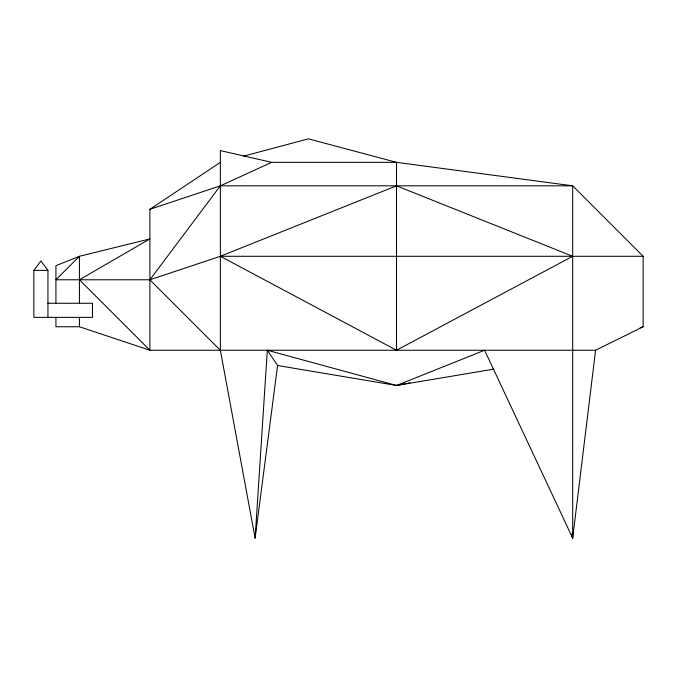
<?xml version="1.0" encoding="UTF-8"?>
<svg xmlns="http://www.w3.org/2000/svg" width="677" height="677" viewBox="0 0 677 677"><rect width="100%" height="100%" fill="white"/><g stroke="black" fill="none" stroke-linecap="round" stroke-linejoin="round"><path stroke-width="1.02" d="M55.929 317.361L55.929 326.754L79.421 326.754L149.888 350.246L595.582 350.246L643.15 326.754L643.15 256.287L572.683 185.82L396.519 162.336L271.68 162.336L220.355 150.59L220.355 350.246L255.111 538.156L267.33 350.246L396.519 385.475L493.728 369.151M595.582 350.246L572.683 538.156L484.597 350.246L396.519 385.475L277.587 365.512L267.33 350.246M255.111 538.156L277.587 365.512M47.94 303.271L92.47 303.271L92.47 317.361L33.85 317.361L33.85 270.385L40.899 260.983L47.94 270.385L47.94 317.361M55.929 303.787L55.929 265.689L79.421 256.287L149.888 238.905L79.421 279.779L149.888 350.246L149.888 209.311L220.355 162.336M643.15 256.287L220.355 256.287L396.519 350.246L572.683 256.287L396.519 185.82L220.355 256.287L149.888 279.779L55.929 279.779L79.421 256.287L79.421 303.271M271.68 162.336L220.355 185.82L149.888 209.311M640.171 327.744L643.15 326.754M243.635 156.125L308.433 138.844L396.519 162.336L396.519 350.246M396.519 385.475L405.845 383.614M407.918 383.199L409.991 382.784M33.85 270.385L47.94 270.385M220.355 350.246L149.888 279.779L220.355 185.82L572.683 185.82L572.683 538.156L571.354 534.136M79.421 317.361L79.421 326.754"/></g></svg>
